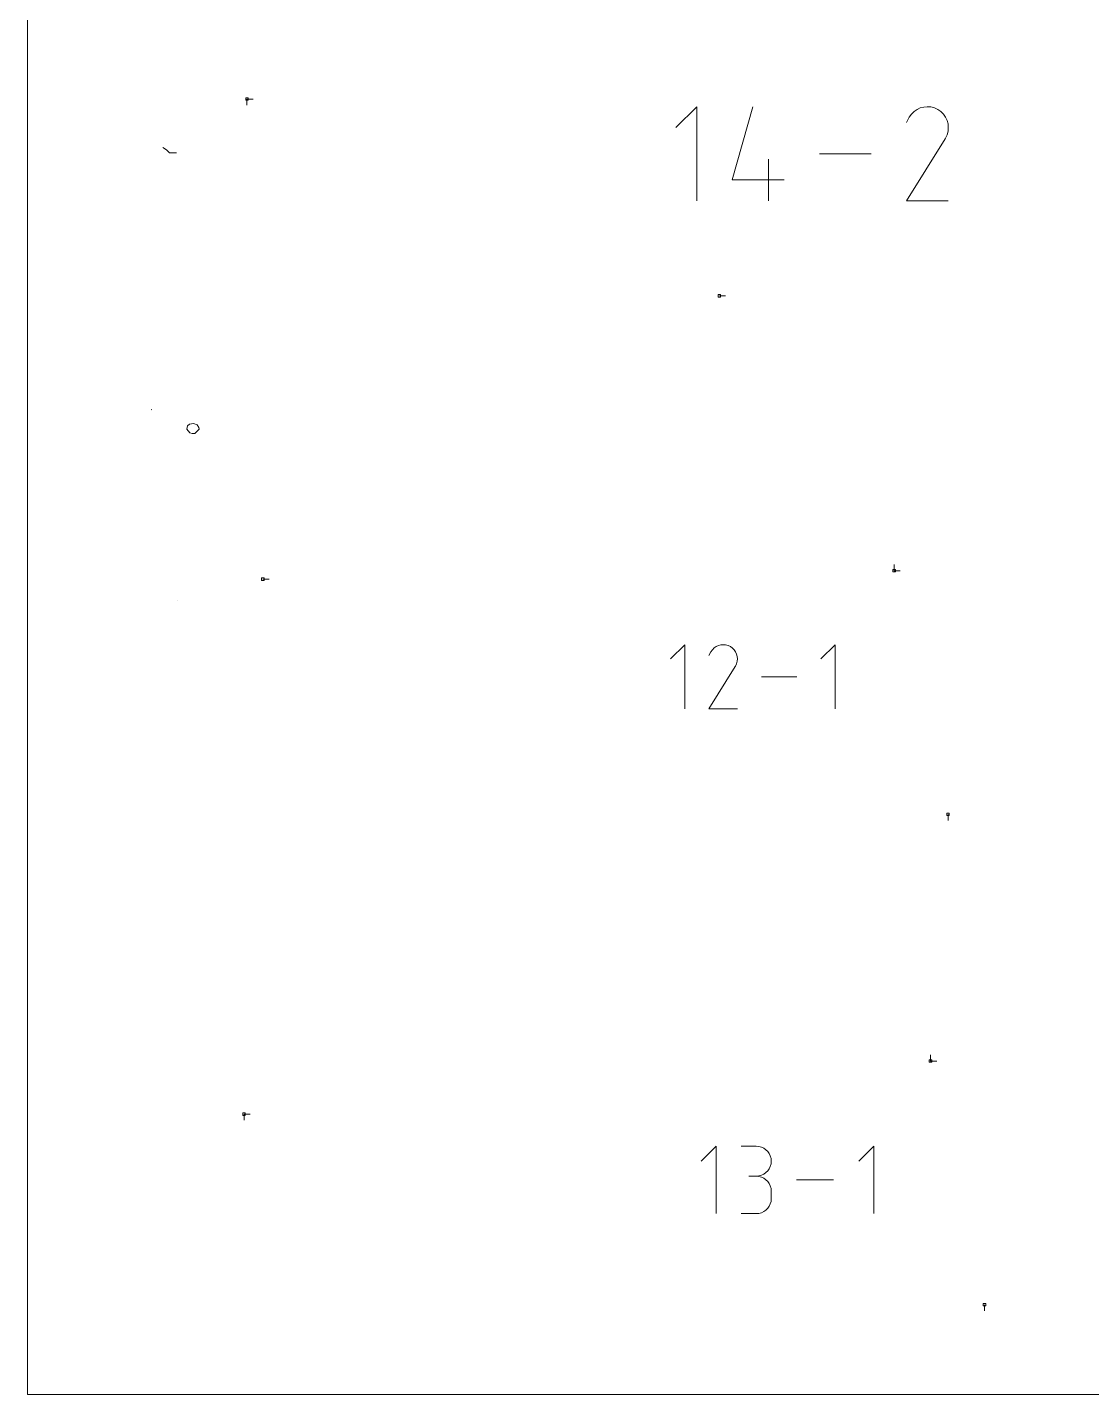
# Model space of a CAD drawing. Header units: millimetres. Extents: x -446 to 392, y -249 to 379.
# Drawn here: x -446 to -199.5, y -230.6 to 86.1 of the extents above; entities that cross this region are included whole.
import ezdxf

# ---------------------------------------------------------------- set-up
doc = ezdxf.new("R2010")
doc.units = ezdxf.units.MM
doc.header["$MEASUREMENT"] = 0
doc.layers.add('Layer 1', color=7, linetype='Continuous')

msp = doc.modelspace()

# ---------------------------------------------------------------- linework, layer by layer
at = {"layer": 'Layer 1', "color": 5, "lineweight": 0}
msp.add_open_spline([(-446.0374, -230.5655), (-446.0374, -230.5655), (392.1616, -230.5655), (392.1616, -230.5655), (392.1616, -230.5655), (392.1616, -230.5655), (392.1616, 379.0343), (392.1616, 379.0343), (392.1616, 379.0343), (392.1616, 379.0343), (-446.0374, 379.0343), (-446.0374, 379.0343), (-446.0374, 379.0343), (-446.0374, 379.0343), (-446.0374, -230.5655), (-446.0374, -230.5655)], degree=3, knots=[0, 0, 0, 0, 0.2, 0.2, 0.2, 0.2, 0.4, 0.4, 0.4, 0.4, 0.6, 0.6, 0.6, 0.6, 1, 1, 1, 1], dxfattribs=at)
at = {"layer": 'Layer 1', "color": 3, "lineweight": 0}
for points, knots in [([(-395.4402, 69.1692), (-395.4402, 69.1692), (-394.8688, 69.1692), (-394.8688, 69.1692), (-394.8688, 69.1692), (-394.8688, 69.1692), (-394.8688, 69.7406), (-394.8688, 69.7406), (-394.8688, 69.7406), (-394.8688, 69.7406), (-395.4402, 69.7406), (-395.4402, 69.7406), (-395.4402, 69.7406), (-395.4402, 69.7406), (-395.4402, 69.1692), (-395.4402, 69.1692)], [0, 0, 0, 0, 0.2, 0.2, 0.2, 0.2, 0.4, 0.4, 0.4, 0.4, 0.6, 0.6, 0.6, 0.6, 1, 1, 1, 1]), ([(-286.0128, 23.6031), (-286.0128, 23.6031), (-285.4414, 23.6031), (-285.4414, 23.6031), (-285.4414, 23.6031), (-285.4414, 23.6031), (-285.4414, 24.175), (-285.4414, 24.175), (-285.4414, 24.175), (-285.4414, 24.175), (-286.0128, 24.175), (-286.0128, 24.175), (-286.0128, 24.175), (-286.0128, 24.175), (-286.0128, 23.6031), (-286.0128, 23.6031)], [0, 0, 0, 0, 0.2, 0.2, 0.2, 0.2, 0.4, 0.4, 0.4, 0.4, 0.6, 0.6, 0.6, 0.6, 1, 1, 1, 1]), ([(-406.2161, -6.9475), (-406.2161, -6.9475), (-407.2392, -7.992), (-407.2392, -7.992), (-407.2392, -7.992), (-407.2392, -7.992), (-407.838, -7.9834), (-407.838, -7.9834), (-407.838, -7.9834), (-407.838, -7.9834), (-408.3594, -7.7977), (-408.3594, -7.7977), (-408.3594, -7.7977), (-408.3594, -7.7977), (-409.1149, -6.9715), (-409.1149, -6.9715), (-409.1149, -6.9715), (-409.1149, -6.9715), (-408.9127, -6.1984), (-408.9127, -6.1984), (-408.9127, -6.1984), (-408.9127, -6.1984), (-408.4527, -5.8059), (-408.4527, -5.8059), (-408.4527, -5.8059), (-408.4527, -5.8059), (-407.5782, -5.6688), (-407.5782, -5.6688), (-407.5782, -5.6688), (-407.5782, -5.6688), (-406.6866, -6.0064), (-406.6866, -6.0064), (-406.6866, -6.0064), (-406.6866, -6.0064), (-406.331, -6.5978), (-406.331, -6.5978), (-406.331, -6.5978), (-406.331, -6.5978), (-406.2161, -6.9475), (-406.2161, -6.9475)], [0, 0, 0, 0, 0.09090909, 0.09090909, 0.09090909, 0.09090909, 0.18181818, 0.18181818, 0.18181818, 0.18181818, 0.27272727, 0.27272727, 0.27272727, 0.27272727, 0.36363636, 0.36363636, 0.36363636, 0.36363636, 0.45454545, 0.45454545, 0.45454545, 0.45454545, 0.54545455, 0.54545455, 0.54545455, 0.54545455, 0.63636364, 0.63636364, 0.63636364, 0.63636364, 0.72727273, 0.72727273, 0.72727273, 0.72727273, 0.81818182, 0.81818182, 0.81818182, 0.81818182, 1, 1, 1, 1]), ([(-245.5244, -40.0555), (-245.5244, -40.0555), (-244.9531, -40.0555), (-244.9531, -40.0555), (-244.9531, -40.0555), (-244.9531, -40.0555), (-244.9531, -39.4841), (-244.9531, -39.4841), (-244.9531, -39.4841), (-244.9531, -39.4841), (-245.5244, -39.4841), (-245.5244, -39.4841), (-245.5244, -39.4841), (-245.5244, -39.4841), (-245.5244, -40.0555), (-245.5244, -40.0555)], [0, 0, 0, 0, 0.2, 0.2, 0.2, 0.2, 0.4, 0.4, 0.4, 0.4, 0.6, 0.6, 0.6, 0.6, 1, 1, 1, 1]), ([(-391.7654, -42.0061), (-391.7654, -42.0061), (-391.1938, -42.0061), (-391.1938, -42.0061), (-391.1938, -42.0061), (-391.1938, -42.0061), (-391.1938, -41.4348), (-391.1938, -41.4348), (-391.1938, -41.4348), (-391.1938, -41.4348), (-391.7654, -41.4348), (-391.7654, -41.4348), (-391.7654, -41.4348), (-391.7654, -41.4348), (-391.7654, -42.0061), (-391.7654, -42.0061)], [0, 0, 0, 0, 0.2, 0.2, 0.2, 0.2, 0.4, 0.4, 0.4, 0.4, 0.6, 0.6, 0.6, 0.6, 1, 1, 1, 1]), ([(-233.0411, -96.4799), (-233.0411, -96.4799), (-232.4698, -96.4799), (-232.4698, -96.4799), (-232.4698, -96.4799), (-232.4698, -96.4799), (-232.4698, -95.9086), (-232.4698, -95.9086), (-232.4698, -95.9086), (-232.4698, -95.9086), (-233.0411, -95.9086), (-233.0411, -95.9086), (-233.0411, -95.9086), (-233.0411, -95.9086), (-233.0411, -96.4799), (-233.0411, -96.4799)], [0, 0, 0, 0, 0.2, 0.2, 0.2, 0.2, 0.4, 0.4, 0.4, 0.4, 0.6, 0.6, 0.6, 0.6, 1, 1, 1, 1]), ([(-237.0933, -153.6009), (-237.0933, -153.6009), (-236.5219, -153.6009), (-236.5219, -153.6009), (-236.5219, -153.6009), (-236.5219, -153.6009), (-236.5219, -153.0295), (-236.5219, -153.0295), (-236.5219, -153.0295), (-236.5219, -153.0295), (-237.0933, -153.0295), (-237.0933, -153.0295), (-237.0933, -153.0295), (-237.0933, -153.0295), (-237.0933, -153.6009), (-237.0933, -153.6009)], [0, 0, 0, 0, 0.2, 0.2, 0.2, 0.2, 0.4, 0.4, 0.4, 0.4, 0.6, 0.6, 0.6, 0.6, 1, 1, 1, 1]), ([(-396.1111, -165.8905), (-396.1111, -165.8905), (-395.5395, -165.8905), (-395.5395, -165.8905), (-395.5395, -165.8905), (-395.5395, -165.8905), (-395.5395, -165.3185), (-395.5395, -165.3185), (-395.5395, -165.3185), (-395.5395, -165.3185), (-396.1111, -165.3185), (-396.1111, -165.3185), (-396.1111, -165.3185), (-396.1111, -165.3185), (-396.1111, -165.8905), (-396.1111, -165.8905)], [0, 0, 0, 0, 0.2, 0.2, 0.2, 0.2, 0.4, 0.4, 0.4, 0.4, 0.6, 0.6, 0.6, 0.6, 1, 1, 1, 1]), ([(-224.61, -210.0255), (-224.61, -210.0255), (-224.0381, -210.0255), (-224.0381, -210.0255), (-224.0381, -210.0255), (-224.0381, -210.0255), (-224.0381, -209.4539), (-224.0381, -209.4539), (-224.0381, -209.4539), (-224.0381, -209.4539), (-224.61, -209.4539), (-224.61, -209.4539), (-224.61, -209.4539), (-224.61, -209.4539), (-224.61, -210.0255), (-224.61, -210.0255)], [0, 0, 0, 0, 0.2, 0.2, 0.2, 0.2, 0.4, 0.4, 0.4, 0.4, 0.6, 0.6, 0.6, 0.6, 1, 1, 1, 1])]:
    msp.add_open_spline(points, degree=3, knots=knots, dxfattribs=at)
at = {"layer": 'Layer 1', "color": 190, "lineweight": 0}
for points in [[(-395.1545, 69.4549), (-395.1545, 69.4549), (-393.7258, 69.4549), (-393.7258, 69.4549)], [(-285.7271, 23.8893), (-285.7271, 23.8893), (-284.2981, 23.8893), (-284.2981, 23.8893)], [(-245.2387, -39.7698), (-245.2387, -39.7698), (-245.2387, -38.3408), (-245.2387, -38.3408)], [(-391.4797, -41.7205), (-391.4797, -41.7205), (-390.0508, -41.7205), (-390.0508, -41.7205)], [(-232.7555, -96.1943), (-232.7555, -96.1943), (-232.7555, -97.6233), (-232.7555, -97.6233)], [(-236.8076, -153.3152), (-236.8076, -153.3152), (-236.8076, -151.8862), (-236.8076, -151.8862)], [(-395.8252, -165.6048), (-395.8252, -165.6048), (-394.3965, -165.6048), (-394.3965, -165.6048)], [(-224.3238, -209.7395), (-224.3238, -209.7395), (-224.3238, -211.1684), (-224.3238, -211.1684)]]:
    msp.add_open_spline(points, degree=3, dxfattribs=at)
for points in [[(-395.1545, 69.4549), (-395.1545, 69.4549), (-393.7258, 69.4549), (-393.7258, 69.4549), (-393.7258, 69.4549), (-393.7258, 69.4549), (-395.1545, 69.4549), (-395.1545, 69.4549), (-395.1545, 69.4549), (-395.1545, 69.4549), (-395.1545, 68.0259), (-395.1545, 68.0259)], [(-245.2387, -39.7698), (-245.2387, -39.7698), (-245.2387, -38.3408), (-245.2387, -38.3408), (-245.2387, -38.3408), (-245.2387, -38.3408), (-245.2387, -39.7698), (-245.2387, -39.7698), (-245.2387, -39.7698), (-245.2387, -39.7698), (-243.8103, -39.7698), (-243.8103, -39.7698)], [(-236.8076, -153.3152), (-236.8076, -153.3152), (-236.8076, -151.8862), (-236.8076, -151.8862), (-236.8076, -151.8862), (-236.8076, -151.8862), (-236.8076, -153.3152), (-236.8076, -153.3152), (-236.8076, -153.3152), (-236.8076, -153.3152), (-235.3792, -153.3152), (-235.3792, -153.3152)], [(-395.8252, -165.6048), (-395.8252, -165.6048), (-394.3965, -165.6048), (-394.3965, -165.6048), (-394.3965, -165.6048), (-394.3965, -165.6048), (-395.8252, -165.6048), (-395.8252, -165.6048), (-395.8252, -165.6048), (-395.8252, -165.6048), (-395.8252, -167.0332), (-395.8252, -167.0332)]]:
    msp.add_open_spline(points, degree=3, knots=[0, 0, 0, 0, 0.25, 0.25, 0.25, 0.25, 0.5, 0.5, 0.5, 0.5, 1, 1, 1, 1], dxfattribs=at)
at = {"layer": 'Layer 1', "color": 1, "lineweight": 0}
for points, knots in [([(-290.9774, 45.8682), (-290.9774, 45.8682), (-290.9774, 67.6882), (-290.9774, 67.6882), (-290.9774, 67.6882), (-290.9774, 67.6882), (-295.8284, 62.8362), (-295.8284, 62.8362)], [0, 0, 0, 0, 0.33333333, 0.33333333, 0.33333333, 0.33333333, 1, 1, 1, 1]), ([(-270.6795, 50.7185), (-270.6795, 50.7185), (-282.7954, 50.7185), (-282.7954, 50.7185), (-282.7954, 50.7185), (-282.7954, 50.7185), (-277.9571, 67.6882), (-277.9571, 67.6882)], [0, 0, 0, 0, 0.33333333, 0.33333333, 0.33333333, 0.33333333, 1, 1, 1, 1]), ([(-232.6903, 45.8676), (-232.6903, 45.8676), (-242.3813, 45.8676), (-242.3813, 45.8676), (-242.3813, 45.8676), (-242.3813, 45.8676), (-233.4262, 60.2838), (-233.4262, 60.2838), (-233.4262, 60.2838), (-233.4262, 60.2838), (-233.4262, 60.2838), (-233.4262, 60.2838), (-233.4262, 60.2838), (-233.4262, 60.2838), (-233.4154, 60.297), (-233.4154, 60.297), (-233.4154, 60.297), (-233.4154, 60.297), (-233.4051, 60.3107), (-233.4051, 60.3107), (-233.4051, 60.3107), (-233.4051, 60.3107), (-233.3954, 60.3238), (-233.3954, 60.3238), (-233.3954, 60.3238), (-233.3954, 60.3238), (-233.3857, 60.3381), (-233.3857, 60.3381), (-233.3857, 60.3381), (-233.3857, 60.3381), (-233.3765, 60.3524), (-233.3765, 60.3524), (-233.3765, 60.3524), (-233.3765, 60.3524), (-233.3674, 60.3673), (-233.3674, 60.3673), (-233.3674, 60.3673), (-233.3674, 60.3673), (-233.3583, 60.3833), (-233.3583, 60.3833), (-233.3583, 60.3833), (-233.3583, 60.3833), (-233.3491, 60.3993), (-233.3491, 60.3993), (-233.3491, 60.3993), (-233.3491, 60.3993), (-233.34, 60.4164), (-233.34, 60.4164), (-233.34, 60.4164), (-233.34, 60.4164), (-233.34, 60.4164), (-233.34, 60.4164), (-233.34, 60.4164), (-233.34, 60.4164), (-232.9703, 61.2106), (-232.9703, 61.2106), (-232.9703, 61.2106), (-232.9703, 61.2106), (-232.7543, 62.0334), (-232.7543, 62.0334), (-232.7543, 62.0334), (-232.7543, 62.0334), (-232.6869, 62.8664), (-232.6869, 62.8664), (-232.6869, 62.8664), (-232.6869, 62.8664), (-232.7623, 63.6921), (-232.7623, 63.6921), (-232.7623, 63.6921), (-232.7623, 63.6921), (-232.976, 64.4903), (-232.976, 64.4903), (-232.976, 64.4903), (-232.976, 64.4903), (-233.3223, 65.2439), (-233.3223, 65.2439), (-233.3223, 65.2439), (-233.3223, 65.2439), (-233.7954, 65.933), (-233.7954, 65.933), (-233.7954, 65.933), (-233.7954, 65.933), (-234.3907, 66.5398), (-234.3907, 66.5398), (-234.3907, 66.5398), (-234.3907, 66.5398), (-235.1026, 67.0454), (-235.1026, 67.0454), (-235.1026, 67.0454), (-235.1026, 67.0454), (-235.1026, 67.0454), (-235.1026, 67.0454), (-235.1026, 67.0454), (-235.1026, 67.0454), (-235.8991, 67.41), (-235.8991, 67.41), (-235.8991, 67.41), (-235.8991, 67.41), (-236.7231, 67.6225), (-236.7231, 67.6225), (-236.7231, 67.6225), (-236.7231, 67.6225), (-237.5567, 67.6882), (-237.5567, 67.6882), (-237.5567, 67.6882), (-237.5567, 67.6882), (-238.3817, 67.6111), (-238.3817, 67.6111), (-238.3817, 67.6111), (-238.3817, 67.6111), (-239.1799, 67.3974), (-239.1799, 67.3974), (-239.1799, 67.3974), (-239.1799, 67.3974), (-239.9324, 67.0506), (-239.9324, 67.0506), (-239.9324, 67.0506), (-239.9324, 67.0506), (-240.6204, 66.5758), (-240.6204, 66.5758), (-240.6204, 66.5758), (-240.6204, 66.5758), (-241.226, 65.9781), (-241.226, 65.9781), (-241.226, 65.9781), (-241.226, 65.9781), (-241.7311, 65.2622), (-241.7311, 65.2622), (-241.7311, 65.2622), (-241.7311, 65.2622), (-242.3676, 64.0417), (-242.3676, 64.0417)], [0, 0, 0, 0, 0.02941176, 0.02941176, 0.02941176, 0.02941176, 0.05882353, 0.05882353, 0.05882353, 0.05882353, 0.08823529, 0.08823529, 0.08823529, 0.08823529, 0.11764706, 0.11764706, 0.11764706, 0.11764706, 0.14705882, 0.14705882, 0.14705882, 0.14705882, 0.17647059, 0.17647059, 0.17647059, 0.17647059, 0.20588235, 0.20588235, 0.20588235, 0.20588235, 0.23529412, 0.23529412, 0.23529412, 0.23529412, 0.26470588, 0.26470588, 0.26470588, 0.26470588, 0.29411765, 0.29411765, 0.29411765, 0.29411765, 0.32352941, 0.32352941, 0.32352941, 0.32352941, 0.35294118, 0.35294118, 0.35294118, 0.35294118, 0.38235294, 0.38235294, 0.38235294, 0.38235294, 0.41176471, 0.41176471, 0.41176471, 0.41176471, 0.44117647, 0.44117647, 0.44117647, 0.44117647, 0.47058824, 0.47058824, 0.47058824, 0.47058824, 0.5, 0.5, 0.5, 0.5, 0.52941176, 0.52941176, 0.52941176, 0.52941176, 0.55882353, 0.55882353, 0.55882353, 0.55882353, 0.58823529, 0.58823529, 0.58823529, 0.58823529, 0.61764706, 0.61764706, 0.61764706, 0.61764706, 0.64705882, 0.64705882, 0.64705882, 0.64705882, 0.67647059, 0.67647059, 0.67647059, 0.67647059, 0.70588235, 0.70588235, 0.70588235, 0.70588235, 0.73529412, 0.73529412, 0.73529412, 0.73529412, 0.76470588, 0.76470588, 0.76470588, 0.76470588, 0.79411765, 0.79411765, 0.79411765, 0.79411765, 0.82352941, 0.82352941, 0.82352941, 0.82352941, 0.85294118, 0.85294118, 0.85294118, 0.85294118, 0.88235294, 0.88235294, 0.88235294, 0.88235294, 0.91176471, 0.91176471, 0.91176471, 0.91176471, 0.94117647, 0.94117647, 0.94117647, 0.94117647, 1, 1, 1, 1]), ([(-293.7229, -71.7739), (-293.7229, -71.7739), (-293.7229, -56.8903), (-293.7229, -56.8903), (-293.7229, -56.8903), (-293.7229, -56.8903), (-297.0317, -60.2003), (-297.0317, -60.2003)], [0, 0, 0, 0, 0.33333333, 0.33333333, 0.33333333, 0.33333333, 1, 1, 1, 1]), ([(-281.531, -71.7739), (-281.531, -71.7739), (-288.1406, -71.7739), (-288.1406, -71.7739), (-288.1406, -71.7739), (-288.1406, -71.7739), (-282.0326, -61.9412), (-282.0326, -61.9412), (-282.0326, -61.9412), (-282.0326, -61.9412), (-282.0326, -61.9412), (-282.0326, -61.9412), (-282.0326, -61.9412), (-282.0326, -61.9412), (-282.0258, -61.9321), (-282.0258, -61.9321), (-282.0258, -61.9321), (-282.0258, -61.9321), (-282.0184, -61.9229), (-282.0184, -61.9229), (-282.0184, -61.9229), (-282.0184, -61.9229), (-282.0115, -61.9138), (-282.0115, -61.9138), (-282.0115, -61.9138), (-282.0115, -61.9138), (-282.0052, -61.9041), (-282.0052, -61.9041), (-282.0052, -61.9041), (-282.0052, -61.9041), (-281.9989, -61.8944), (-281.9989, -61.8944), (-281.9989, -61.8944), (-281.9989, -61.8944), (-281.9927, -61.8841), (-281.9927, -61.8841), (-281.9927, -61.8841), (-281.9927, -61.8841), (-281.9864, -61.8738), (-281.9864, -61.8738), (-281.9864, -61.8738), (-281.9864, -61.8738), (-281.9801, -61.8624), (-281.9801, -61.8624), (-281.9801, -61.8624), (-281.9801, -61.8624), (-281.9738, -61.8504), (-281.9738, -61.8504), (-281.9738, -61.8504), (-281.9738, -61.8504), (-281.9738, -61.8504), (-281.9738, -61.8504), (-281.9738, -61.8504), (-281.9738, -61.8504), (-281.7218, -61.3093), (-281.7218, -61.3093), (-281.7218, -61.3093), (-281.7218, -61.3093), (-281.5744, -60.7476), (-281.5744, -60.7476), (-281.5744, -60.7476), (-281.5744, -60.7476), (-281.5287, -60.1791), (-281.5287, -60.1791), (-281.5287, -60.1791), (-281.5287, -60.1791), (-281.5801, -59.6163), (-281.5801, -59.6163), (-281.5801, -59.6163), (-281.5801, -59.6163), (-281.7258, -59.0718), (-281.7258, -59.0718), (-281.7258, -59.0718), (-281.7258, -59.0718), (-281.9618, -58.5581), (-281.9618, -58.5581), (-281.9618, -58.5581), (-281.9618, -58.5581), (-282.2846, -58.0879), (-282.2846, -58.0879), (-282.2846, -58.0879), (-282.2846, -58.0879), (-282.6909, -57.6742), (-282.6909, -57.6742), (-282.6909, -57.6742), (-282.6909, -57.6742), (-283.1765, -57.3291), (-283.1765, -57.3291), (-283.1765, -57.3291), (-283.1765, -57.3291), (-283.1765, -57.3291), (-283.1765, -57.3291), (-283.1765, -57.3291), (-283.1765, -57.3291), (-283.7193, -57.0806), (-283.7193, -57.0806), (-283.7193, -57.0806), (-283.7193, -57.0806), (-284.2816, -56.9355), (-284.2816, -56.9355), (-284.2816, -56.9355), (-284.2816, -56.9355), (-284.8501, -56.8909), (-284.8501, -56.8909), (-284.8501, -56.8909), (-284.8501, -56.8909), (-285.4129, -56.9435), (-285.4129, -56.9435), (-285.4129, -56.9435), (-285.4129, -56.9435), (-285.9574, -57.0892), (-285.9574, -57.0892), (-285.9574, -57.0892), (-285.9574, -57.0892), (-286.4705, -57.3257), (-286.4705, -57.3257), (-286.4705, -57.3257), (-286.4705, -57.3257), (-286.9396, -57.6497), (-286.9396, -57.6497), (-286.9396, -57.6497), (-286.9396, -57.6497), (-287.3532, -58.0571), (-287.3532, -58.0571), (-287.3532, -58.0571), (-287.3532, -58.0571), (-287.6978, -58.5456), (-287.6978, -58.5456), (-287.6978, -58.5456), (-287.6978, -58.5456), (-288.1314, -59.3781), (-288.1314, -59.3781)], [0, 0, 0, 0, 0.02941176, 0.02941176, 0.02941176, 0.02941176, 0.05882353, 0.05882353, 0.05882353, 0.05882353, 0.08823529, 0.08823529, 0.08823529, 0.08823529, 0.11764706, 0.11764706, 0.11764706, 0.11764706, 0.14705882, 0.14705882, 0.14705882, 0.14705882, 0.17647059, 0.17647059, 0.17647059, 0.17647059, 0.20588235, 0.20588235, 0.20588235, 0.20588235, 0.23529412, 0.23529412, 0.23529412, 0.23529412, 0.26470588, 0.26470588, 0.26470588, 0.26470588, 0.29411765, 0.29411765, 0.29411765, 0.29411765, 0.32352941, 0.32352941, 0.32352941, 0.32352941, 0.35294118, 0.35294118, 0.35294118, 0.35294118, 0.38235294, 0.38235294, 0.38235294, 0.38235294, 0.41176471, 0.41176471, 0.41176471, 0.41176471, 0.44117647, 0.44117647, 0.44117647, 0.44117647, 0.47058824, 0.47058824, 0.47058824, 0.47058824, 0.5, 0.5, 0.5, 0.5, 0.52941176, 0.52941176, 0.52941176, 0.52941176, 0.55882353, 0.55882353, 0.55882353, 0.55882353, 0.58823529, 0.58823529, 0.58823529, 0.58823529, 0.61764706, 0.61764706, 0.61764706, 0.61764706, 0.64705882, 0.64705882, 0.64705882, 0.64705882, 0.67647059, 0.67647059, 0.67647059, 0.67647059, 0.70588235, 0.70588235, 0.70588235, 0.70588235, 0.73529412, 0.73529412, 0.73529412, 0.73529412, 0.76470588, 0.76470588, 0.76470588, 0.76470588, 0.79411765, 0.79411765, 0.79411765, 0.79411765, 0.82352941, 0.82352941, 0.82352941, 0.82352941, 0.85294118, 0.85294118, 0.85294118, 0.85294118, 0.88235294, 0.88235294, 0.88235294, 0.88235294, 0.91176471, 0.91176471, 0.91176471, 0.91176471, 0.94117647, 0.94117647, 0.94117647, 0.94117647, 1, 1, 1, 1]), ([(-258.9196, -71.7739), (-258.9196, -71.7739), (-258.9196, -56.8903), (-258.9196, -56.8903), (-258.9196, -56.8903), (-258.9196, -56.8903), (-262.2284, -60.2003), (-262.2284, -60.2003)], [0, 0, 0, 0, 0.33333333, 0.33333333, 0.33333333, 0.33333333, 1, 1, 1, 1]), ([(-286.5036, -188.6415), (-286.5036, -188.6415), (-286.5036, -173.0206), (-286.5036, -173.0206), (-286.5036, -173.0206), (-286.5036, -173.0206), (-289.9758, -176.4943), (-289.9758, -176.4943)], [0, 0, 0, 0, 0.33333333, 0.33333333, 0.33333333, 0.33333333, 1, 1, 1, 1]), ([(-280.6465, -188.6408), (-280.6465, -188.6408), (-277.1772, -188.6408), (-277.1772, -188.6408), (-277.1772, -188.6408), (-277.1772, -188.6408), (-277.1772, -188.6408), (-277.1772, -188.6408), (-277.1772, -188.6408), (-277.1772, -188.6408), (-276.5538, -188.585), (-276.5538, -188.585), (-276.5538, -188.585), (-276.5538, -188.585), (-275.9664, -188.4236), (-275.9664, -188.4236), (-275.9664, -188.4236), (-275.9664, -188.4236), (-275.4259, -188.167), (-275.4259, -188.167), (-275.4259, -188.167), (-275.4259, -188.167), (-274.942, -187.8246), (-274.942, -187.8246), (-274.942, -187.8246), (-274.942, -187.8246), (-274.5243, -187.4068), (-274.5243, -187.4068), (-274.5243, -187.4068), (-274.5243, -187.4068), (-274.182, -186.9232), (-274.182, -186.9232), (-274.182, -186.9232), (-274.182, -186.9232), (-273.9255, -186.3837), (-273.9255, -186.3837), (-273.9255, -186.3837), (-273.9255, -186.3837), (-273.7644, -185.7985), (-273.7644, -185.7985), (-273.7644, -185.7985), (-273.7644, -185.7985), (-273.7084, -185.1771), (-273.7084, -185.1771), (-273.7084, -185.1771), (-273.7084, -185.1771), (-273.7084, -183.4403), (-273.7084, -183.4403), (-273.7084, -183.4403), (-273.7084, -183.4403), (-273.7644, -182.8191), (-273.7644, -182.8191), (-273.7644, -182.8191), (-273.7644, -182.8191), (-273.9255, -182.2339), (-273.9255, -182.2339), (-273.9255, -182.2339), (-273.9255, -182.2339), (-274.182, -181.6944), (-274.182, -181.6944), (-274.182, -181.6944), (-274.182, -181.6944), (-274.5243, -181.2108), (-274.5243, -181.2108), (-274.5243, -181.2108), (-274.5243, -181.2108), (-274.942, -180.793), (-274.942, -180.793), (-274.942, -180.793), (-274.942, -180.793), (-275.4259, -180.4506), (-275.4259, -180.4506), (-275.4259, -180.4506), (-275.4259, -180.4506), (-275.9664, -180.1937), (-275.9664, -180.1937), (-275.9664, -180.1937), (-275.9664, -180.1937), (-276.5538, -180.0323), (-276.5538, -180.0323), (-276.5538, -180.0323), (-276.5538, -180.0323), (-277.1772, -179.9763), (-277.1772, -179.9763), (-277.1772, -179.9763), (-277.1772, -179.9763), (-278.9141, -179.9763), (-278.9141, -179.9763), (-278.9141, -179.9763), (-278.9141, -179.9763), (-277.1772, -179.9763), (-277.1772, -179.9763), (-277.1772, -179.9763), (-277.1772, -179.9763), (-277.1772, -179.9763), (-277.1772, -179.9763), (-277.1772, -179.9763), (-277.1772, -179.9763), (-276.5538, -179.9203), (-276.5538, -179.9203), (-276.5538, -179.9203), (-276.5538, -179.9203), (-275.9664, -179.7589), (-275.9664, -179.7589), (-275.9664, -179.7589), (-275.9664, -179.7589), (-275.4259, -179.5018), (-275.4259, -179.5018), (-275.4259, -179.5018), (-275.4259, -179.5018), (-274.942, -179.159), (-274.942, -179.159), (-274.942, -179.159), (-274.942, -179.159), (-274.5243, -178.7401), (-274.5243, -178.7401), (-274.5243, -178.7401), (-274.5243, -178.7401), (-274.182, -178.2553), (-274.182, -178.2553), (-274.182, -178.2553), (-274.182, -178.2553), (-273.9255, -177.7143), (-273.9255, -177.7143), (-273.9255, -177.7143), (-273.9255, -177.7143), (-273.7644, -177.1269), (-273.7644, -177.1269), (-273.7644, -177.1269), (-273.7644, -177.1269), (-273.7084, -176.5028), (-273.7084, -176.5028), (-273.7084, -176.5028), (-273.7084, -176.5028), (-273.7084, -176.5028), (-273.7084, -176.5028), (-273.7084, -176.5028), (-273.7084, -176.5028), (-273.7644, -175.8817), (-273.7644, -175.8817), (-273.7644, -175.8817), (-273.7644, -175.8817), (-273.9255, -175.2964), (-273.9255, -175.2964), (-273.9255, -175.2964), (-273.9255, -175.2964), (-274.182, -174.757), (-274.182, -174.757), (-274.182, -174.757), (-274.182, -174.757), (-274.5243, -174.2733), (-274.5243, -174.2733), (-274.5243, -174.2733), (-274.5243, -174.2733), (-274.942, -173.8553), (-274.942, -173.8553), (-274.942, -173.8553), (-274.942, -173.8553), (-275.4259, -173.5129), (-275.4259, -173.5129), (-275.4259, -173.5129), (-275.4259, -173.5129), (-275.9664, -173.256), (-275.9664, -173.256), (-275.9664, -173.256), (-275.9664, -173.256), (-276.5538, -173.0949), (-276.5538, -173.0949), (-276.5538, -173.0949), (-276.5538, -173.0949), (-277.1772, -173.0389), (-277.1772, -173.0389), (-277.1772, -173.0389), (-277.1772, -173.0389), (-280.6465, -173.0389), (-280.6465, -173.0389)], [0, 0, 0, 0, 0.02222222, 0.02222222, 0.02222222, 0.02222222, 0.04444444, 0.04444444, 0.04444444, 0.04444444, 0.06666667, 0.06666667, 0.06666667, 0.06666667, 0.08888889, 0.08888889, 0.08888889, 0.08888889, 0.11111111, 0.11111111, 0.11111111, 0.11111111, 0.13333333, 0.13333333, 0.13333333, 0.13333333, 0.15555556, 0.15555556, 0.15555556, 0.15555556, 0.17777778, 0.17777778, 0.17777778, 0.17777778, 0.2, 0.2, 0.2, 0.2, 0.22222222, 0.22222222, 0.22222222, 0.22222222, 0.24444444, 0.24444444, 0.24444444, 0.24444444, 0.26666667, 0.26666667, 0.26666667, 0.26666667, 0.28888889, 0.28888889, 0.28888889, 0.28888889, 0.31111111, 0.31111111, 0.31111111, 0.31111111, 0.33333333, 0.33333333, 0.33333333, 0.33333333, 0.35555556, 0.35555556, 0.35555556, 0.35555556, 0.37777778, 0.37777778, 0.37777778, 0.37777778, 0.4, 0.4, 0.4, 0.4, 0.42222222, 0.42222222, 0.42222222, 0.42222222, 0.44444444, 0.44444444, 0.44444444, 0.44444444, 0.46666667, 0.46666667, 0.46666667, 0.46666667, 0.48888889, 0.48888889, 0.48888889, 0.48888889, 0.51111111, 0.51111111, 0.51111111, 0.51111111, 0.53333333, 0.53333333, 0.53333333, 0.53333333, 0.55555556, 0.55555556, 0.55555556, 0.55555556, 0.57777778, 0.57777778, 0.57777778, 0.57777778, 0.6, 0.6, 0.6, 0.6, 0.62222222, 0.62222222, 0.62222222, 0.62222222, 0.64444444, 0.64444444, 0.64444444, 0.64444444, 0.66666667, 0.66666667, 0.66666667, 0.66666667, 0.68888889, 0.68888889, 0.68888889, 0.68888889, 0.71111111, 0.71111111, 0.71111111, 0.71111111, 0.73333333, 0.73333333, 0.73333333, 0.73333333, 0.75555556, 0.75555556, 0.75555556, 0.75555556, 0.77777778, 0.77777778, 0.77777778, 0.77777778, 0.8, 0.8, 0.8, 0.8, 0.82222222, 0.82222222, 0.82222222, 0.82222222, 0.84444444, 0.84444444, 0.84444444, 0.84444444, 0.86666667, 0.86666667, 0.86666667, 0.86666667, 0.88888889, 0.88888889, 0.88888889, 0.88888889, 0.91111111, 0.91111111, 0.91111111, 0.91111111, 0.93333333, 0.93333333, 0.93333333, 0.93333333, 0.95555556, 0.95555556, 0.95555556, 0.95555556, 1, 1, 1, 1]), ([(-249.9788, -188.6415), (-249.9788, -188.6415), (-249.9788, -173.0206), (-249.9788, -173.0206), (-249.9788, -173.0206), (-249.9788, -173.0206), (-253.4516, -176.4943), (-253.4516, -176.4943)], [0, 0, 0, 0, 0.33333333, 0.33333333, 0.33333333, 0.33333333, 1, 1, 1, 1])]:
    msp.add_open_spline(points, degree=3, knots=knots, dxfattribs=at)
at = {"layer": 'Layer 1', "color": 2, "lineweight": 0}
msp.add_open_spline([(-414.667, 58.2423), (-414.667, 58.2423), (-413.7959, 57.7081), (-413.7959, 57.7081), (-413.7959, 57.7081), (-413.7959, 57.7081), (-413.0758, 57.0402), (-413.0758, 57.0402), (-413.0758, 57.0402), (-413.0758, 57.0402), (-411.47, 57.0379), (-411.47, 57.0379)], degree=3, knots=[0, 0, 0, 0, 0.25, 0.25, 0.25, 0.25, 0.5, 0.5, 0.5, 0.5, 1, 1, 1, 1], dxfattribs=at)
at = {"layer": 'Layer 1', "color": 1, "lineweight": 0}
for points in [[(-274.3112, 45.8682), (-274.3112, 45.8682), (-274.3112, 55.5592), (-274.3112, 55.5592)], [(-250.5639, 56.7785), (-250.5639, 56.7785), (-262.4947, 56.7785), (-262.4947, 56.7785)], [(-267.809, -64.3324), (-267.809, -64.3324), (-275.947, -64.3324), (-275.947, -64.3324)], [(-259.3081, -180.8312), (-259.3081, -180.8312), (-267.8495, -180.8312), (-267.8495, -180.8312)]]:
    msp.add_open_spline(points, degree=3, dxfattribs=at)
at = {"layer": 'Layer 1', "color": 2, "lineweight": 0}
msp.add_open_spline([(-417.1783, -2.4485), (-417.1783, -2.4485), (-417.3765, -2.5062), (-417.3765, -2.5062)], degree=3, dxfattribs=at)
at = {"layer": 'Layer 1', "color": 3, "lineweight": 0}
msp.add_open_spline([(-411.1792, -46.564), (-411.1792, -46.564), (-411.1792, -46.564), (-411.1792, -46.564)], degree=3, dxfattribs=at)

doc.saveas('drawing.dxf')
